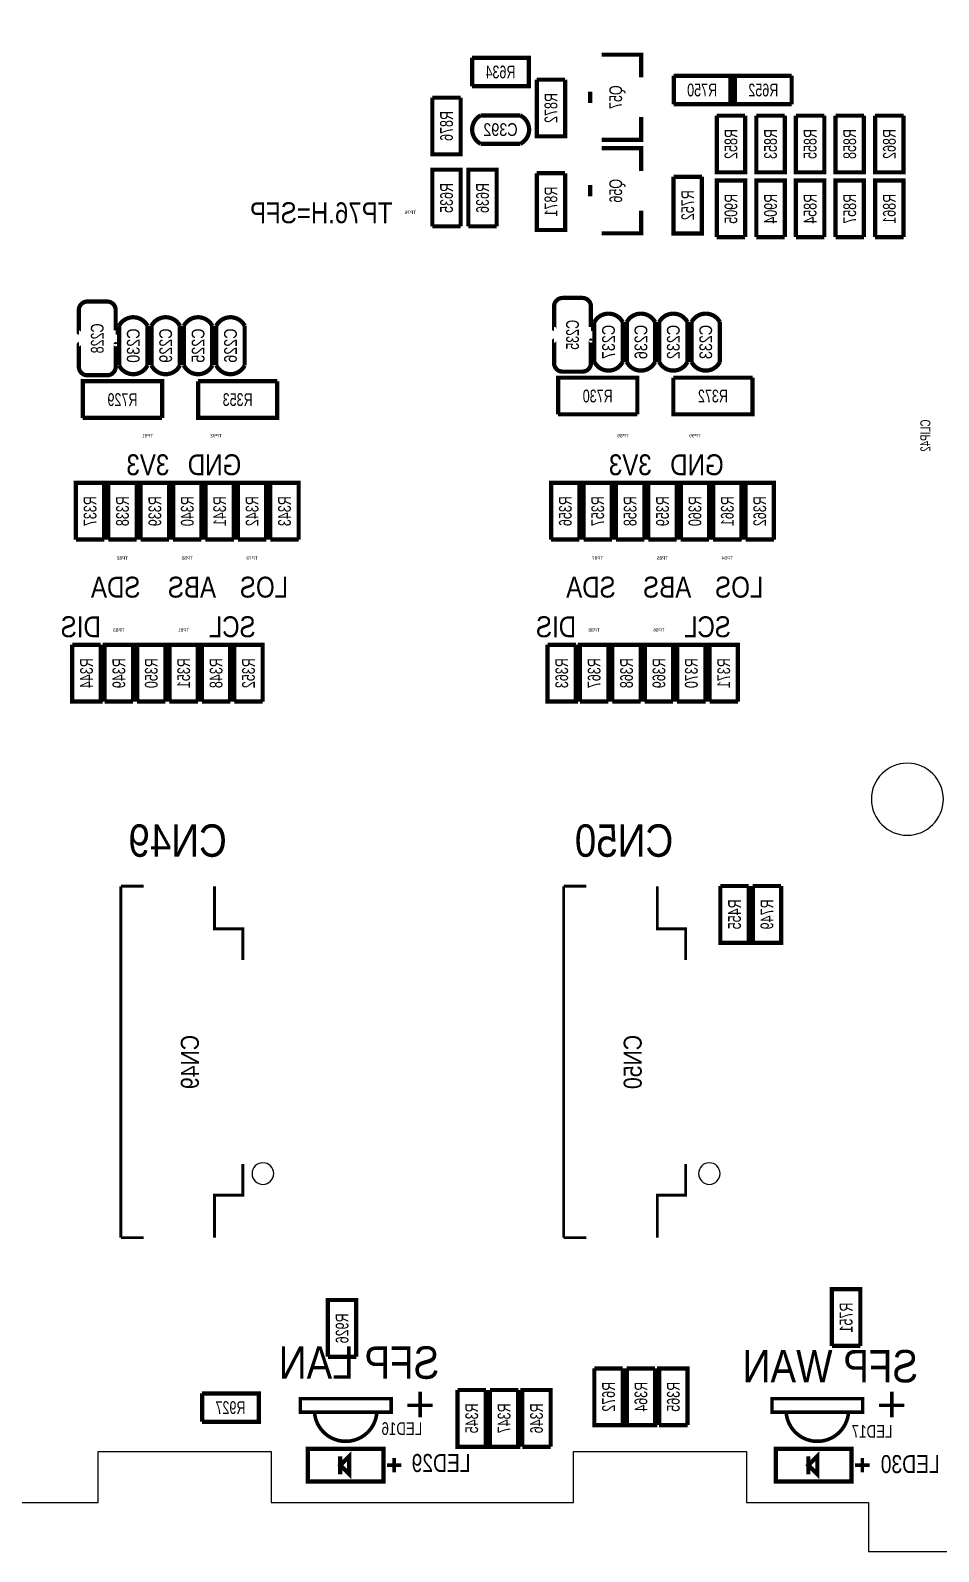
# Model space of a CAD drawing. Extents: x 0 to 194, y 0 to 132.
# Drawn here: x 133.3 to 165.3, y 0 to 53.7 of the extents above; entities that cross this region are included whole.
import ezdxf
from ezdxf.enums import TextEntityAlignment as Align

# ---------------------------------------------------------------- set-up
doc = ezdxf.new("R2010")
doc.units = 0
for name, color, linetype in [('BG_CUTOUT', 191, 'CONTINUOUS'), ('BG_DESIGN_OUTLINE', 200, 'CONTINUOUS'), ('BG_SILKSCREEN_BOTTOM', 254, 'CONTINUOUS'), ('PG_SILKSCREEN_BOTTOM', 152, 'CONTINUOUS'), ('PG_SILKSCREEN_BOTTOM_OUTLINE', 152, 'CONTINUOUS'), ('RD_ASSEMBLY_BOTTOM', 142, 'CONTINUOUS')]:
    doc.layers.add(name, color=color, linetype=linetype)

msp = doc.modelspace()

# ---------------------------------------------------------------- linework, layer by layer
at = {"layer": 'BG_CUTOUT'}
msp.add_lwpolyline([(165.481, 26.543, 1), (162.941, 26.543, 1)], format="xyb", close=True, dxfattribs=at)
at = {"layer": 'BG_DESIGN_OUTLINE'}
msp.add_lwpolyline([(1.999996, 0), (131.372102, 0), (131.372102, 1.727962), (135.672068, 1.727962), (135.672068, 3.52806), (141.771878, 3.52806), (141.771878, 1.727962), (152.436068, 1.727962), (152.436068, 3.52806), (158.535878, 3.52806), (158.535878, 1.727962), (162.836352, 1.727962), (162.836352, 0), (192.000124, 0, 0.414201), (194.00012, 1.999996), (194.00012, 129.999994, 0.414202), (192.000124, 131.99999), (173.355, 131.99999), (172.16501, 130.81), (152.95499, 130.81), (151.765, 131.99999), (1.999996, 131.99999, 0.414213), (0, 129.999994), (0, 1.999996, 0.414212)], format="xyb", close=True, dxfattribs=at)
at = {"layer": 'BG_SILKSCREEN_BOTTOM'}
for points in [[(141.859, 13.335, 1), (141.097, 13.335, 1)], [(157.607, 13.335, 1), (156.845, 13.335, 1)]]:
    msp.add_lwpolyline(points, format="xyb", close=True, dxfattribs=at)
at = {"layer": 'PG_SILKSCREEN_BOTTOM'}
for points, const_width in [([(154.823922, 52.008024), (154.823922, 52.808124), (153.423874, 52.808124)], 0.150114), ([(153.024078, 51.108102), (153.024078, 51.507898)], 0.150114), ([(153.423874, 49.807876), (154.823922, 49.807876), (154.823922, 50.607976)], 0.150114), ([(154.823922, 48.706024), (154.823922, 49.506124), (153.423874, 49.506124)], 0.150114), ([(153.024078, 47.806102), (153.024078, 48.205898)], 0.150114), ([(153.423874, 46.505876), (154.823922, 46.505876), (154.823922, 47.305976)], 0.150114), ([(137.269982, 23.471886), (136.469882, 23.471886)], 0.100076), ([(136.469882, 23.471886), (136.469882, 11.072114)], 0.100076), ([(140.770102, 20.871942), (140.770102, 21.972016), (139.770104, 21.972016), (139.770104, 23.471886)], 0.100076), ([(152.890982, 23.471886), (152.090882, 23.471886)], 0.100076), ([(152.090882, 23.471886), (152.090882, 11.072114)], 0.100076), ([(156.391102, 20.871942), (156.391102, 21.972016), (155.391104, 21.972016), (155.391104, 23.471886)], 0.100076), ([(139.770104, 11.072114), (139.770104, 12.571984), (140.770102, 12.571984), (140.770102, 13.672058)], 0.100076), ([(155.391104, 11.072114), (155.391104, 12.571984), (156.391102, 12.571984), (156.391102, 13.672058)], 0.100076), ([(136.469882, 11.072114), (137.269982, 11.072114)], 0.100076), ([(152.090882, 11.072114), (152.890982, 11.072114)], 0.100076), ([(142.799054, 5.39496), (145.998946, 5.39496), (145.998946, 4.9149), (142.799054, 4.9149), (142.799054, 5.39496)], 0.127), ([(147.028916, 4.739894), (147.028916, 5.64007)], 0.127), ([(159.436054, 5.39496), (162.635946, 5.39496), (162.635946, 4.9149), (159.436054, 4.9149), (159.436054, 5.39496)], 0.127), ([(163.665916, 4.739894), (163.665916, 5.64007)], 0.127), ([(146.568922, 5.16001), (147.469098, 5.16001)], 0.127), ([(163.205922, 5.16001), (164.106098, 5.16001)], 0.127), ([(144.526, 3.3655), (144.2085, 3.048), (144.526, 2.7305), (144.526, 3.3655)], 0.1524), ([(144.2085, 3.3655), (144.2085, 2.7305)], 0.1524), ([(146.1135, 3.302), (146.1135, 2.794)], 0.127), ([(161.036, 3.3655), (160.7185, 3.048), (161.036, 2.7305), (161.036, 3.3655)], 0.1524), ([(160.7185, 3.3655), (160.7185, 2.7305)], 0.1524), ([(162.6235, 3.302), (162.6235, 2.794)], 0.127), ([(146.3675, 3.048), (145.8595, 3.048)], 0.127), ([(162.8775, 3.048), (162.3695, 3.048)], 0.127)]:
    msp.add_lwpolyline(points, dxfattribs=dict(at, const_width=const_width))
at = {"layer": 'PG_SILKSCREEN_BOTTOM', "const_width": 0.127}
for points in [[(143.298926, 4.91998, 0.936722), (145.499074, 4.91998)], [(159.935926, 4.91998, 0.936722), (162.136074, 4.91998)]]:
    msp.add_lwpolyline(points, format="xyb", dxfattribs=at)
at = {"layer": 'PG_SILKSCREEN_BOTTOM_OUTLINE'}
for points, const_width in [([(148.85924, 52.69738), (150.86076, 52.69738), (150.86076, 51.69662), (148.85924, 51.69662)], 0.150114), ([(148.85924, 51.69662), (148.85924, 52.69738)], 0.150114), ([(155.97124, 52.06238), (157.97276, 52.06238), (157.97276, 51.06162), (155.97124, 51.06162)], 0.150114), ([(155.97124, 51.06162), (155.97124, 52.06238)], 0.150114), ([(160.13176, 51.06162), (158.13024, 51.06162), (158.13024, 52.06238), (160.13176, 52.06238)], 0.150114), ([(160.13176, 52.06238), (160.13176, 51.06162)], 0.150114), ([(152.13838, 51.92776), (152.13838, 49.92624), (151.13762, 49.92624), (151.13762, 51.92776)], 0.150114), ([(151.13762, 51.92776), (152.13838, 51.92776)], 0.150114), ([(148.45538, 51.29276), (148.45538, 49.29124), (147.45462, 49.29124), (147.45462, 51.29276)], 0.150114), ([(147.45462, 51.29276), (148.45538, 51.29276)], 0.150114), ([(150.560024, 50.665126), (149.159976, 50.665126)], 0.150114), ([(158.48838, 50.65776), (158.48838, 48.65624), (157.48762, 48.65624), (157.48762, 50.65776)], 0.150114), ([(157.48762, 50.65776), (158.48838, 50.65776)], 0.150114), ([(159.88538, 50.65776), (159.88538, 48.65624), (158.88462, 48.65624), (158.88462, 50.65776)], 0.150114), ([(158.88462, 50.65776), (159.88538, 50.65776)], 0.150114), ([(161.28238, 50.65776), (161.28238, 48.65624), (160.28162, 48.65624), (160.28162, 50.65776)], 0.150114), ([(160.28162, 50.65776), (161.28238, 50.65776)], 0.150114), ([(162.67938, 50.65776), (162.67938, 48.65624), (161.67862, 48.65624), (161.67862, 50.65776)], 0.150114), ([(161.67862, 50.65776), (162.67938, 50.65776)], 0.150114), ([(164.07638, 50.65776), (164.07638, 48.65624), (163.07562, 48.65624), (163.07562, 50.65776)], 0.150114), ([(163.07562, 50.65776), (164.07638, 50.65776)], 0.150114), ([(150.560024, 49.664874), (149.159976, 49.664874)], 0.150114), ([(147.45462, 46.75124), (147.45462, 48.75276), (148.45538, 48.75276), (148.45538, 46.75124)], 0.150114), ([(148.72462, 46.75124), (148.72462, 48.75276), (149.72538, 48.75276), (149.72538, 46.75124)], 0.150114), ([(152.13838, 48.62576), (152.13838, 46.62424), (151.13762, 46.62424), (151.13762, 48.62576)], 0.150114), ([(151.13762, 48.62576), (152.13838, 48.62576)], 0.150114), ([(156.96438, 48.49876), (156.96438, 46.49724), (155.96362, 46.49724), (155.96362, 48.49876)], 0.150114), ([(155.96362, 48.49876), (156.96438, 48.49876)], 0.150114), ([(157.48762, 46.37024), (157.48762, 48.37176), (158.48838, 48.37176), (158.48838, 46.37024)], 0.150114), ([(158.88462, 46.37024), (158.88462, 48.37176), (159.88538, 48.37176), (159.88538, 46.37024)], 0.150114), ([(160.28162, 46.37024), (160.28162, 48.37176), (161.28238, 48.37176), (161.28238, 46.37024)], 0.150114), ([(161.67862, 46.37024), (161.67862, 48.37176), (162.67938, 48.37176), (162.67938, 46.37024)], 0.150114), ([(163.07562, 46.37024), (163.07562, 48.37176), (164.07638, 48.37176), (164.07638, 46.37024)], 0.150114), ([(148.45538, 46.75124), (147.45462, 46.75124)], 0.150114), ([(149.72538, 46.75124), (148.72462, 46.75124)], 0.150114), ([(158.48838, 46.37024), (157.48762, 46.37024)], 0.150114), ([(159.88538, 46.37024), (158.88462, 46.37024)], 0.150114), ([(161.28238, 46.37024), (160.28162, 46.37024)], 0.150114), ([(162.67938, 46.37024), (161.67862, 46.37024)], 0.150114), ([(164.07638, 46.37024), (163.07562, 46.37024)], 0.150114), ([(136.405874, 41.844976), (136.405874, 43.245024)], 0.150114), ([(137.406126, 41.844976), (137.406126, 43.245024)], 0.150114), ([(137.548874, 41.844976), (137.548874, 43.245024)], 0.150114), ([(138.549126, 41.844976), (138.549126, 43.245024)], 0.150114), ([(138.691874, 41.844976), (138.691874, 43.245024)], 0.150114), ([(139.692126, 41.844976), (139.692126, 43.245024)], 0.150114), ([(139.834874, 41.844976), (139.834874, 43.245024)], 0.150114), ([(140.835126, 41.844976), (140.835126, 43.245024)], 0.150114), ([(153.169874, 41.971976), (153.169874, 43.372024)], 0.150114), ([(154.170126, 41.971976), (154.170126, 43.372024)], 0.150114), ([(154.312874, 41.971976), (154.312874, 43.372024)], 0.150114), ([(155.313126, 41.971976), (155.313126, 43.372024)], 0.150114), ([(155.455874, 41.971976), (155.455874, 43.372024)], 0.150114), ([(156.456126, 41.971976), (156.456126, 43.372024)], 0.150114), ([(156.598874, 41.971976), (156.598874, 43.372024)], 0.150114), ([(157.599126, 41.971976), (157.599126, 43.372024)], 0.150114), ([(135.128, 39.9923), (135.128, 41.2877), (137.922, 41.2877), (137.922, 39.9923)], 0.150114), ([(141.986, 41.2877), (141.986, 39.9923), (139.192, 39.9923), (139.192, 41.2877)], 0.150114), ([(139.192, 41.2877), (141.989048, 41.2877)], 0.150114), ([(151.892, 40.1193), (151.892, 41.4147), (154.686, 41.4147), (154.686, 40.1193)], 0.150114), ([(158.75, 41.4147), (158.75, 40.1193), (155.956, 40.1193), (155.956, 41.4147)], 0.150114), ([(155.956, 41.4147), (158.753048, 41.4147)], 0.150114), ([(137.922, 39.9923), (135.124952, 39.9923)], 0.150114), ([(154.686, 40.1193), (151.888952, 40.1193)], 0.150114), ([(134.88162, 35.70224), (134.88162, 37.70376), (135.88238, 37.70376), (135.88238, 35.70224)], 0.150114), ([(136.02462, 35.70224), (136.02462, 37.70376), (137.02538, 37.70376), (137.02538, 35.70224)], 0.150114), ([(137.16762, 35.70224), (137.16762, 37.70376), (138.16838, 37.70376), (138.16838, 35.70224)], 0.150114), ([(138.31062, 35.70224), (138.31062, 37.70376), (139.31138, 37.70376), (139.31138, 35.70224)], 0.150114), ([(139.45362, 35.70224), (139.45362, 37.70376), (140.45438, 37.70376), (140.45438, 35.70224)], 0.150114), ([(140.59662, 35.70224), (140.59662, 37.70376), (141.59738, 37.70376), (141.59738, 35.70224)], 0.150114), ([(141.73962, 35.70224), (141.73962, 37.70376), (142.74038, 37.70376), (142.74038, 35.70224)], 0.150114), ([(151.64562, 35.70224), (151.64562, 37.70376), (152.64638, 37.70376), (152.64638, 35.70224)], 0.150114), ([(152.78862, 35.70224), (152.78862, 37.70376), (153.78938, 37.70376), (153.78938, 35.70224)], 0.150114), ([(153.93162, 35.70224), (153.93162, 37.70376), (154.93238, 37.70376), (154.93238, 35.70224)], 0.150114), ([(155.07462, 35.70224), (155.07462, 37.70376), (156.07538, 37.70376), (156.07538, 35.70224)], 0.150114), ([(156.21762, 35.70224), (156.21762, 37.70376), (157.21838, 37.70376), (157.21838, 35.70224)], 0.150114), ([(157.36062, 35.70224), (157.36062, 37.70376), (158.36138, 37.70376), (158.36138, 35.70224)], 0.150114), ([(158.50362, 35.70224), (158.50362, 37.70376), (159.50438, 37.70376), (159.50438, 35.70224)], 0.150114), ([(135.88238, 35.70224), (134.88162, 35.70224)], 0.150114), ([(137.02538, 35.70224), (136.02462, 35.70224)], 0.150114), ([(138.16838, 35.70224), (137.16762, 35.70224)], 0.150114), ([(139.31138, 35.70224), (138.31062, 35.70224)], 0.150114), ([(140.45438, 35.70224), (139.45362, 35.70224)], 0.150114), ([(141.59738, 35.70224), (140.59662, 35.70224)], 0.150114), ([(142.74038, 35.70224), (141.73962, 35.70224)], 0.150114), ([(152.64638, 35.70224), (151.64562, 35.70224)], 0.150114), ([(153.78938, 35.70224), (152.78862, 35.70224)], 0.150114), ([(154.93238, 35.70224), (153.93162, 35.70224)], 0.150114), ([(156.07538, 35.70224), (155.07462, 35.70224)], 0.150114), ([(157.21838, 35.70224), (156.21762, 35.70224)], 0.150114), ([(158.36138, 35.70224), (157.36062, 35.70224)], 0.150114), ([(159.50438, 35.70224), (158.50362, 35.70224)], 0.150114), ([(135.75538, 31.98876), (135.75538, 29.98724), (134.75462, 29.98724), (134.75462, 31.98876)], 0.150114), ([(134.75462, 31.98876), (135.75538, 31.98876)], 0.150114), ([(135.89762, 29.98724), (135.89762, 31.98876), (136.89838, 31.98876), (136.89838, 29.98724)], 0.150114), ([(137.04062, 29.98724), (137.04062, 31.98876), (138.04138, 31.98876), (138.04138, 29.98724)], 0.150114), ([(138.18362, 29.98724), (138.18362, 31.98876), (139.18438, 31.98876), (139.18438, 29.98724)], 0.150114), ([(139.32662, 29.98724), (139.32662, 31.98876), (140.32738, 31.98876), (140.32738, 29.98724)], 0.150114), ([(140.46962, 29.98724), (140.46962, 31.98876), (141.47038, 31.98876), (141.47038, 29.98724)], 0.150114), ([(152.51938, 31.98876), (152.51938, 29.98724), (151.51862, 29.98724), (151.51862, 31.98876)], 0.150114), ([(151.51862, 31.98876), (152.51938, 31.98876)], 0.150114), ([(152.66162, 29.98724), (152.66162, 31.98876), (153.66238, 31.98876), (153.66238, 29.98724)], 0.150114), ([(153.80462, 29.98724), (153.80462, 31.98876), (154.80538, 31.98876), (154.80538, 29.98724)], 0.150114), ([(154.94762, 29.98724), (154.94762, 31.98876), (155.94838, 31.98876), (155.94838, 29.98724)], 0.150114), ([(156.09062, 29.98724), (156.09062, 31.98876), (157.09138, 31.98876), (157.09138, 29.98724)], 0.150114), ([(157.23362, 29.98724), (157.23362, 31.98876), (158.23438, 31.98876), (158.23438, 29.98724)], 0.150114), ([(136.89838, 29.98724), (135.89762, 29.98724)], 0.150114), ([(138.04138, 29.98724), (137.04062, 29.98724)], 0.150114), ([(139.18438, 29.98724), (138.18362, 29.98724)], 0.150114), ([(140.32738, 29.98724), (139.32662, 29.98724)], 0.150114), ([(141.47038, 29.98724), (140.46962, 29.98724)], 0.150114), ([(153.66238, 29.98724), (152.66162, 29.98724)], 0.150114), ([(154.80538, 29.98724), (153.80462, 29.98724)], 0.150114), ([(155.94838, 29.98724), (154.94762, 29.98724)], 0.150114), ([(157.09138, 29.98724), (156.09062, 29.98724)], 0.150114), ([(158.23438, 29.98724), (157.23362, 29.98724)], 0.150114), ([(158.61538, 23.47976), (158.61538, 21.47824), (157.61462, 21.47824), (157.61462, 23.47976)], 0.150114), ([(157.61462, 23.47976), (158.61538, 23.47976)], 0.150114), ([(159.75838, 23.47976), (159.75838, 21.47824), (158.75762, 21.47824), (158.75762, 23.47976)], 0.150114), ([(158.75762, 23.47976), (159.75838, 23.47976)], 0.150114), ([(161.55162, 7.25424), (161.55162, 9.25576), (162.55238, 9.25576), (162.55238, 7.25424)], 0.150114), ([(143.77162, 6.87324), (143.77162, 8.87476), (144.77238, 8.87476), (144.77238, 6.87324)], 0.150114), ([(162.55238, 7.25424), (161.55162, 7.25424)], 0.150114), ([(144.77238, 6.87324), (143.77162, 6.87324)], 0.150114), ([(154.17038, 6.46176), (154.17038, 4.46024), (153.16962, 4.46024), (153.16962, 6.46176)], 0.150114), ([(153.16962, 6.46176), (154.17038, 6.46176)], 0.150114), ([(155.31338, 6.46176), (155.31338, 4.46024), (154.31262, 4.46024), (154.31262, 6.46176)], 0.150114), ([(154.31262, 6.46176), (155.31338, 6.46176)], 0.150114), ([(155.45562, 4.46024), (155.45562, 6.46176), (156.45638, 6.46176), (156.45638, 4.46024)], 0.150114), ([(139.33424, 5.58038), (141.33576, 5.58038), (141.33576, 4.57962), (139.33424, 4.57962)], 0.150114), ([(139.33424, 4.57962), (139.33424, 5.58038)], 0.150114), ([(149.34438, 5.69976), (149.34438, 3.69824), (148.34362, 3.69824), (148.34362, 5.69976)], 0.150114), ([(148.34362, 5.69976), (149.34438, 5.69976)], 0.150114), ([(150.48738, 5.69976), (150.48738, 3.69824), (149.48662, 3.69824), (149.48662, 5.69976)], 0.150114), ([(149.48662, 5.69976), (150.48738, 5.69976)], 0.150114), ([(150.62962, 3.69824), (150.62962, 5.69976), (151.63038, 5.69976), (151.63038, 3.69824)], 0.150114), ([(156.45638, 4.46024), (155.45562, 4.46024)], 0.150114), ([(151.63038, 3.69824), (150.62962, 3.69824)], 0.150114), ([(145.7325, 3.6195), (143.0655, 3.6195), (143.0655, 2.4765), (145.7325, 2.4765), (145.7325, 3.6195)], 0.1524), ([(162.2425, 3.6195), (159.5755, 3.6195), (159.5755, 2.4765), (162.2425, 2.4765), (162.2425, 3.6195)], 0.1524)]:
    msp.add_lwpolyline(points, dxfattribs=dict(at, const_width=const_width))
at = {"layer": 'PG_SILKSCREEN_BOTTOM_OUTLINE', "const_width": 0.150114}
for points in [[(149.159976, 50.665126, 0.600046), (149.159976, 49.664874)], [(150.560024, 50.665126, -0.618077), (150.560024, 49.664874)], [(136.2837, 43.003724), (136.285986, 43.003724), (136.285986, 43.798998, 0.41419), (135.986012, 44.098972), (135.285988, 44.098972, 0.41419), (134.986014, 43.798998), (134.986014, 43.00601, 0.414214), (134.9883, 43.003724)], [(153.0477, 43.130724), (153.049986, 43.130724), (153.049986, 43.925998, 0.41419), (152.750012, 44.225972), (152.049988, 44.225972, 0.41419), (151.750014, 43.925998), (151.750014, 43.13301, 0.414214), (151.7523, 43.130724)], [(137.406126, 43.245024, 0.600046), (136.405874, 43.245024)], [(138.549126, 43.245024, 0.600046), (137.548874, 43.245024)], [(139.692126, 43.245024, 0.600046), (138.691874, 43.245024)], [(140.835126, 43.245024, 0.600046), (139.834874, 43.245024)], [(154.170126, 43.372024, 0.600046), (153.169874, 43.372024)], [(155.313126, 43.372024, 0.600046), (154.312874, 43.372024)], [(156.456126, 43.372024, 0.600046), (155.455874, 43.372024)], [(157.599126, 43.372024, 0.600046), (156.598874, 43.372024)], [(136.2837, 42.594276, -0.919612), (136.285986, 42.594276), (136.285986, 41.799002, -0.41419), (135.986012, 41.499028), (135.285988, 41.499028, -0.41419), (134.986014, 41.799002), (134.986014, 42.59199, -0.414214), (134.9883, 42.594276)], [(153.0477, 42.721276, -0.919612), (153.049986, 42.721276), (153.049986, 41.926002, -0.41419), (152.750012, 41.626028), (152.049988, 41.626028, -0.41419), (151.750014, 41.926002), (151.750014, 42.71899, -0.414214), (151.7523, 42.721276)], [(137.406126, 41.844976, -0.618077), (136.405874, 41.844976)], [(138.549126, 41.844976, -0.618077), (137.548874, 41.844976)], [(139.692126, 41.844976, -0.618077), (138.691874, 41.844976)], [(140.835126, 41.844976, -0.618077), (139.834874, 41.844976)], [(154.170126, 41.971976, -0.618077), (153.169874, 41.971976)], [(155.313126, 41.971976, -0.618077), (154.312874, 41.971976)], [(156.456126, 41.971976, -0.618077), (155.455874, 41.971976)], [(157.599126, 41.971976, -0.618077), (156.598874, 41.971976)]]:
    msp.add_lwpolyline(points, format="xyb", dxfattribs=at)

# ---------------------------------------------------------------- texts
at = {"layer": 'BG_SILKSCREEN_BOTTOM', "text_generation_flag": 2}
for s, height, width, p in [('TP76.H=SFP', 0.7366, 0.862069, (146.05, 46.863)), ('3V3', 0.7366, 0.862069, (138.176, 37.973)), ('GND', 0.7366, 0.862069, (140.716, 37.973)), ('3V3', 0.7366, 0.862069, (155.194, 37.973)), ('GND', 0.7366, 0.862069, (157.734, 37.973)), ('SDA', 0.7366, 0.862069, (137.16, 33.655)), ('ABS', 0.7366, 0.862069, (139.827, 33.655)), ('LOS', 0.7366, 0.862069, (142.367, 33.655)), ('SDA', 0.7366, 0.862069, (153.924, 33.655)), ('ABS', 0.7366, 0.862069, (156.591, 33.655)), ('LOS', 0.7366, 0.862069, (159.131, 33.655)), ('DIS', 0.7366, 0.862069, (135.763, 32.258)), ('SCL', 0.7366, 0.862069, (141.224, 32.258)), ('DIS', 0.7366, 0.862069, (152.527, 32.258)), ('SCL', 0.7366, 0.862069, (157.988, 32.258)), ('CN49', 1.143, 0.888889, (140.208, 24.511)), ('CN50', 1.143, 0.888889, (155.956, 24.511)), ('SFP LAN', 1.143, 0.888889, (147.701, 6.096)), ('SFP WAN', 1.143, 0.888889, (164.592, 5.969))]:
    msp.add_text(s, height=height, dxfattribs=dict(at, width=width)).set_placement(p)
at = {"layer": 'RD_ASSEMBLY_BOTTOM', "text_generation_flag": 2}
for s, height, width, p in [('R634', 0.44958, 0.734463, (149.86, 51.97221)), ('R750', 0.44958, 0.734463, (156.972, 51.33721)), ('R652', 0.44958, 0.734463, (159.131, 51.33721)), ('C392', 0.44958, 0.841808, (149.86, 49.94021)), ('TP76', 0.11938, 0.914894, (146.685, 47.18431)), ('R729', 0.44958, 0.734463, (136.525, 40.41521)), ('R353', 0.44958, 0.734463, (140.589, 40.41521)), ('R730', 0.44958, 0.734463, (153.289, 40.54221)), ('R372', 0.44958, 0.734463, (157.353, 40.54221)), ('TP91', 0.11938, 0.914894, (137.414, 39.31031)), ('TP92', 0.11938, 0.914894, (139.827, 39.31031)), ('TP89', 0.11938, 0.914894, (154.178, 39.31031)), ('TP90', 0.11938, 0.914894, (156.718, 39.31031)), ('TP82', 0.11938, 0.914894, (136.525, 34.99231)), ('TP80', 0.11938, 0.914894, (138.811, 34.99231)), ('TP79', 0.11938, 0.914894, (141.097, 34.99231)), ('TP87', 0.11938, 0.914894, (153.289, 34.99231)), ('TP85', 0.11938, 0.914894, (155.575, 34.99231)), ('TP84', 0.11938, 0.914894, (157.861, 34.99231)), ('TP83', 0.11938, 0.914894, (136.398, 32.45231)), ('TP81', 0.11938, 0.914894, (138.684, 32.45231)), ('TP88', 0.11938, 0.914894, (153.162, 32.45231)), ('TP86', 0.11938, 0.914894, (155.448, 32.45231)), ('R927', 0.44958, 0.734463, (140.335, 4.85521)), ('LED16', 0.44958, 0.779661, (146.3802, 4.1148)), ('LED17', 0.44958, 0.779661, (162.9664, 4.0132)), ('LED29', 0.635, 0.8, (147.7645, 2.8067)), ('LED30', 0.635, 0.8, (164.3126, 2.7686))]:
    msp.add_text(s, height=height, dxfattribs=dict(at, width=width)).set_placement(p, align=Align.CENTER)
for s, height, width, p in [('Q57', 0.44958, 0.734463, (154.14879, 51.308)), ('R872', 0.44958, 0.734463, (151.86279, 50.927)), ('R876', 0.44958, 0.734463, (148.17979, 50.292)), ('R852', 0.44958, 0.734463, (158.21279, 49.657)), ('R853', 0.44958, 0.734463, (159.60979, 49.657)), ('R855', 0.44958, 0.734463, (161.00679, 49.657)), ('R858', 0.44958, 0.734463, (162.40379, 49.657)), ('R862', 0.44958, 0.734463, (163.80079, 49.657)), ('Q56', 0.44958, 0.734463, (154.14879, 48.006)), ('R635', 0.44958, 0.734463, (148.17979, 47.752)), ('R636', 0.44958, 0.734463, (149.44979, 47.752)), ('R871', 0.44958, 0.734463, (151.86279, 47.625)), ('R752', 0.44958, 0.734463, (156.68879, 47.498)), ('R905', 0.44958, 0.734463, (158.21279, 47.371)), ('R904', 0.44958, 0.734463, (159.60979, 47.371)), ('R854', 0.44958, 0.734463, (161.00679, 47.371)), ('R857', 0.44958, 0.734463, (162.40379, 47.371)), ('R861', 0.44958, 0.734463, (163.80079, 47.371)), ('C228', 0.44958, 0.734463, (135.86079, 42.799)), ('C230', 0.44958, 0.841808, (137.13079, 42.545)), ('C229', 0.44958, 0.841808, (138.27379, 42.545)), ('C225', 0.44958, 0.841808, (139.41679, 42.545)), ('C226', 0.44958, 0.841808, (140.55979, 42.545)), ('C235', 0.44958, 0.734463, (152.62479, 42.926)), ('C237', 0.44958, 0.841808, (153.89479, 42.672)), ('C236', 0.44958, 0.841808, (155.03779, 42.672)), ('C232', 0.44958, 0.841808, (156.18079, 42.672)), ('C233', 0.44958, 0.841808, (157.32379, 42.672)), ('CLIP42', 0.3556, 0.714286, (165.0238, 39.37)), ('R337', 0.44958, 0.734463, (135.60679, 36.703)), ('R338', 0.44958, 0.734463, (136.74979, 36.703)), ('R339', 0.44958, 0.734463, (137.89279, 36.703)), ('R340', 0.44958, 0.734463, (139.03579, 36.703)), ('R341', 0.44958, 0.734463, (140.17879, 36.703)), ('R342', 0.44958, 0.734463, (141.32179, 36.703)), ('R343', 0.44958, 0.734463, (142.46479, 36.703)), ('R356', 0.44958, 0.734463, (152.37079, 36.703)), ('R357', 0.44958, 0.734463, (153.51379, 36.703)), ('R358', 0.44958, 0.734463, (154.65679, 36.703)), ('R359', 0.44958, 0.734463, (155.79979, 36.703)), ('R360', 0.44958, 0.734463, (156.94279, 36.703)), ('R361', 0.44958, 0.734463, (158.08579, 36.703)), ('R362', 0.44958, 0.734463, (159.22879, 36.703)), ('R344', 0.44958, 0.734463, (135.47979, 30.988)), ('R349', 0.44958, 0.734463, (136.62279, 30.988)), ('R350', 0.44958, 0.734463, (137.76579, 30.988)), ('R351', 0.44958, 0.734463, (138.90879, 30.988)), ('R348', 0.44958, 0.734463, (140.05179, 30.988)), ('R352', 0.44958, 0.734463, (141.19479, 30.988)), ('R363', 0.44958, 0.734463, (152.24379, 30.988)), ('R367', 0.44958, 0.734463, (153.38679, 30.988)), ('R368', 0.44958, 0.734463, (154.52979, 30.988)), ('R369', 0.44958, 0.734463, (155.67279, 30.988)), ('R370', 0.44958, 0.734463, (156.81579, 30.988)), ('R371', 0.44958, 0.734463, (157.95879, 30.988)), ('R455', 0.44958, 0.734463, (158.33979, 22.479)), ('R749', 0.44958, 0.734463, (159.48279, 22.479)), ('CN49', 0.635, 0.88, (139.218924, 17.272)), ('CN50', 0.635, 0.88, (154.839924, 17.272)), ('R751', 0.44958, 0.734463, (162.27679, 8.255)), ('R926', 0.44958, 0.734463, (144.49679, 7.874)), ('R672', 0.44958, 0.734463, (153.89479, 5.461)), ('R364', 0.44958, 0.734463, (155.03779, 5.461)), ('R365', 0.44958, 0.734463, (156.18079, 5.461)), ('R345', 0.44958, 0.734463, (149.06879, 4.699)), ('R347', 0.44958, 0.734463, (150.21179, 4.699)), ('R346', 0.44958, 0.734463, (151.35479, 4.699))]:
    msp.add_text(s, height=height, rotation=90, dxfattribs=dict(at, width=width)).set_placement(p, align=Align.CENTER)

doc.saveas('drawing.dxf')
